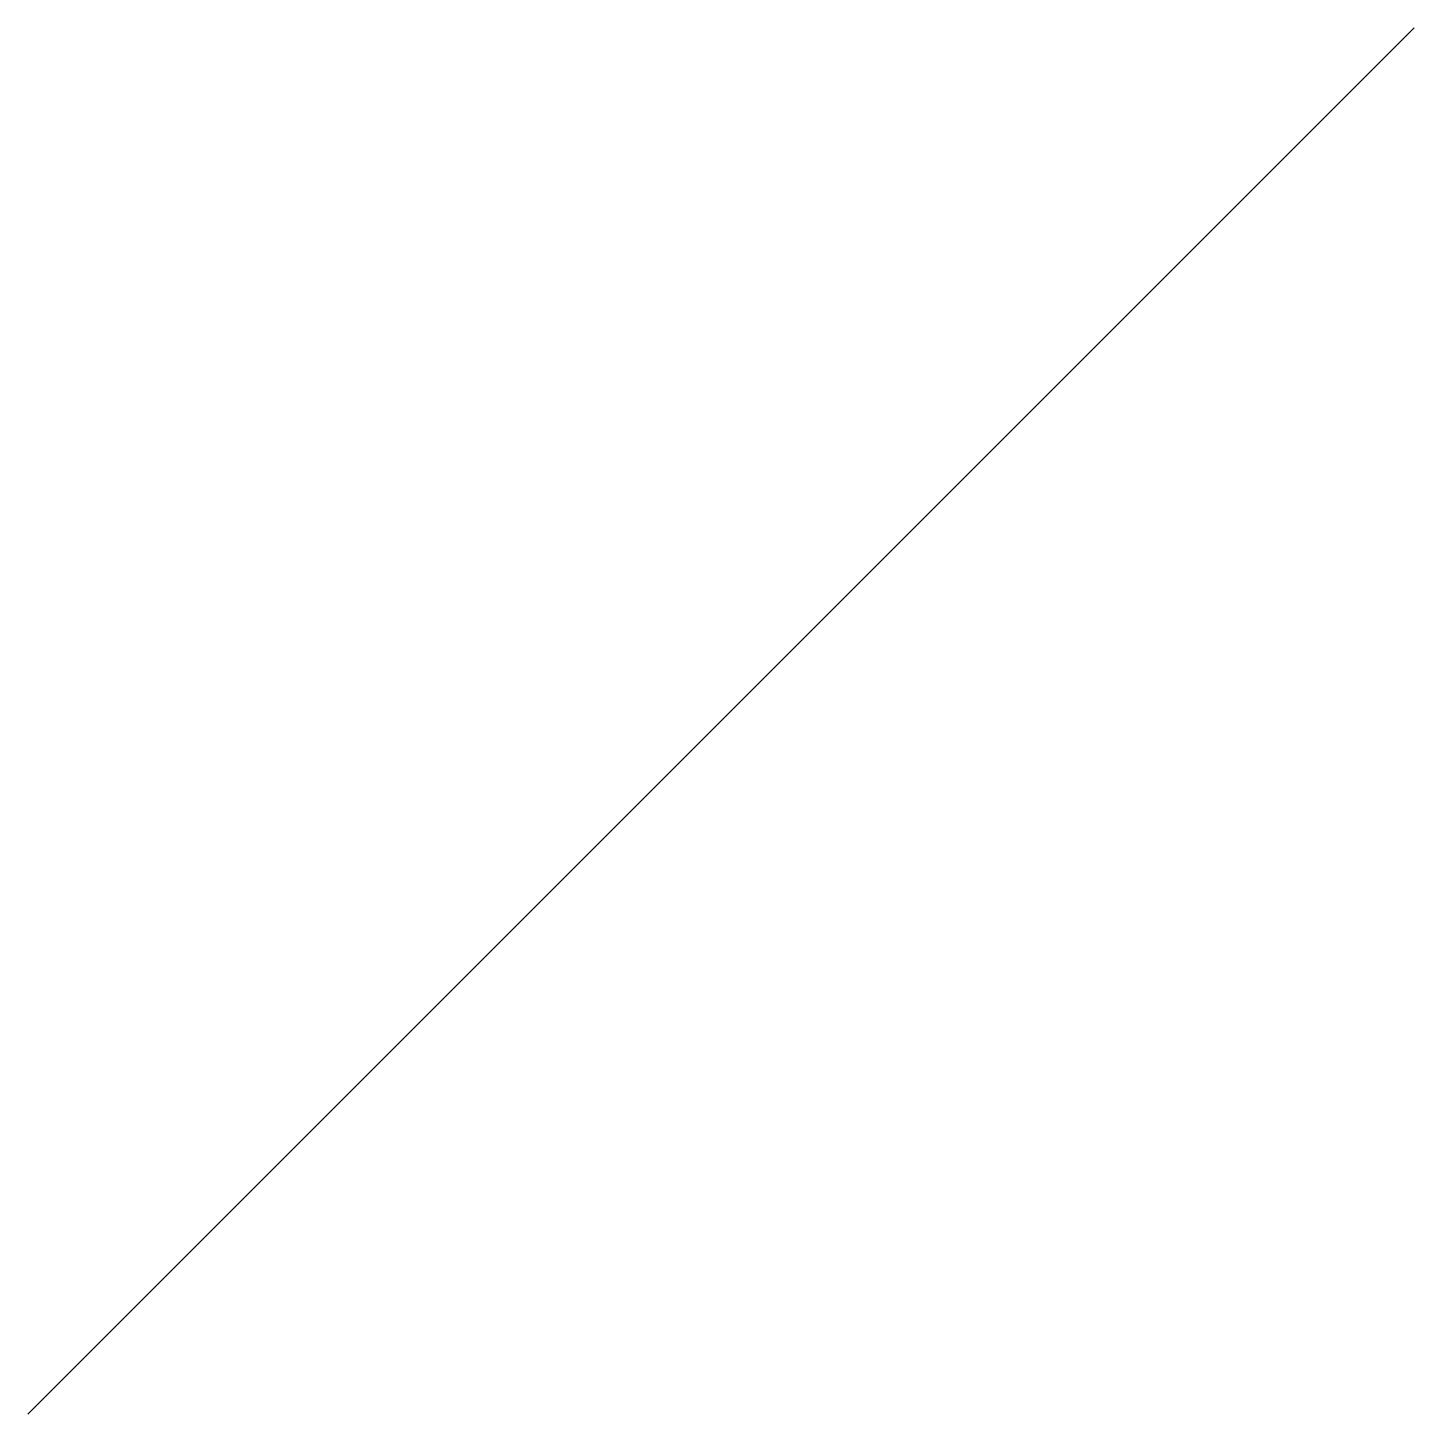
# Model space of a CAD drawing. Header units: metres. Extents: x 502480 to 502580, y 6961528 to 6961628.
import ezdxf

# ---------------------------------------------------------------- set-up
doc = ezdxf.new("R2010")
doc.units = ezdxf.units.M

msp = doc.modelspace()

# ---------------------------------------------------------------- linework, layer by layer
msp.add_line((502479.87, 6961528.09), (502579.87, 6961628.09))

doc.saveas('drawing.dxf')
